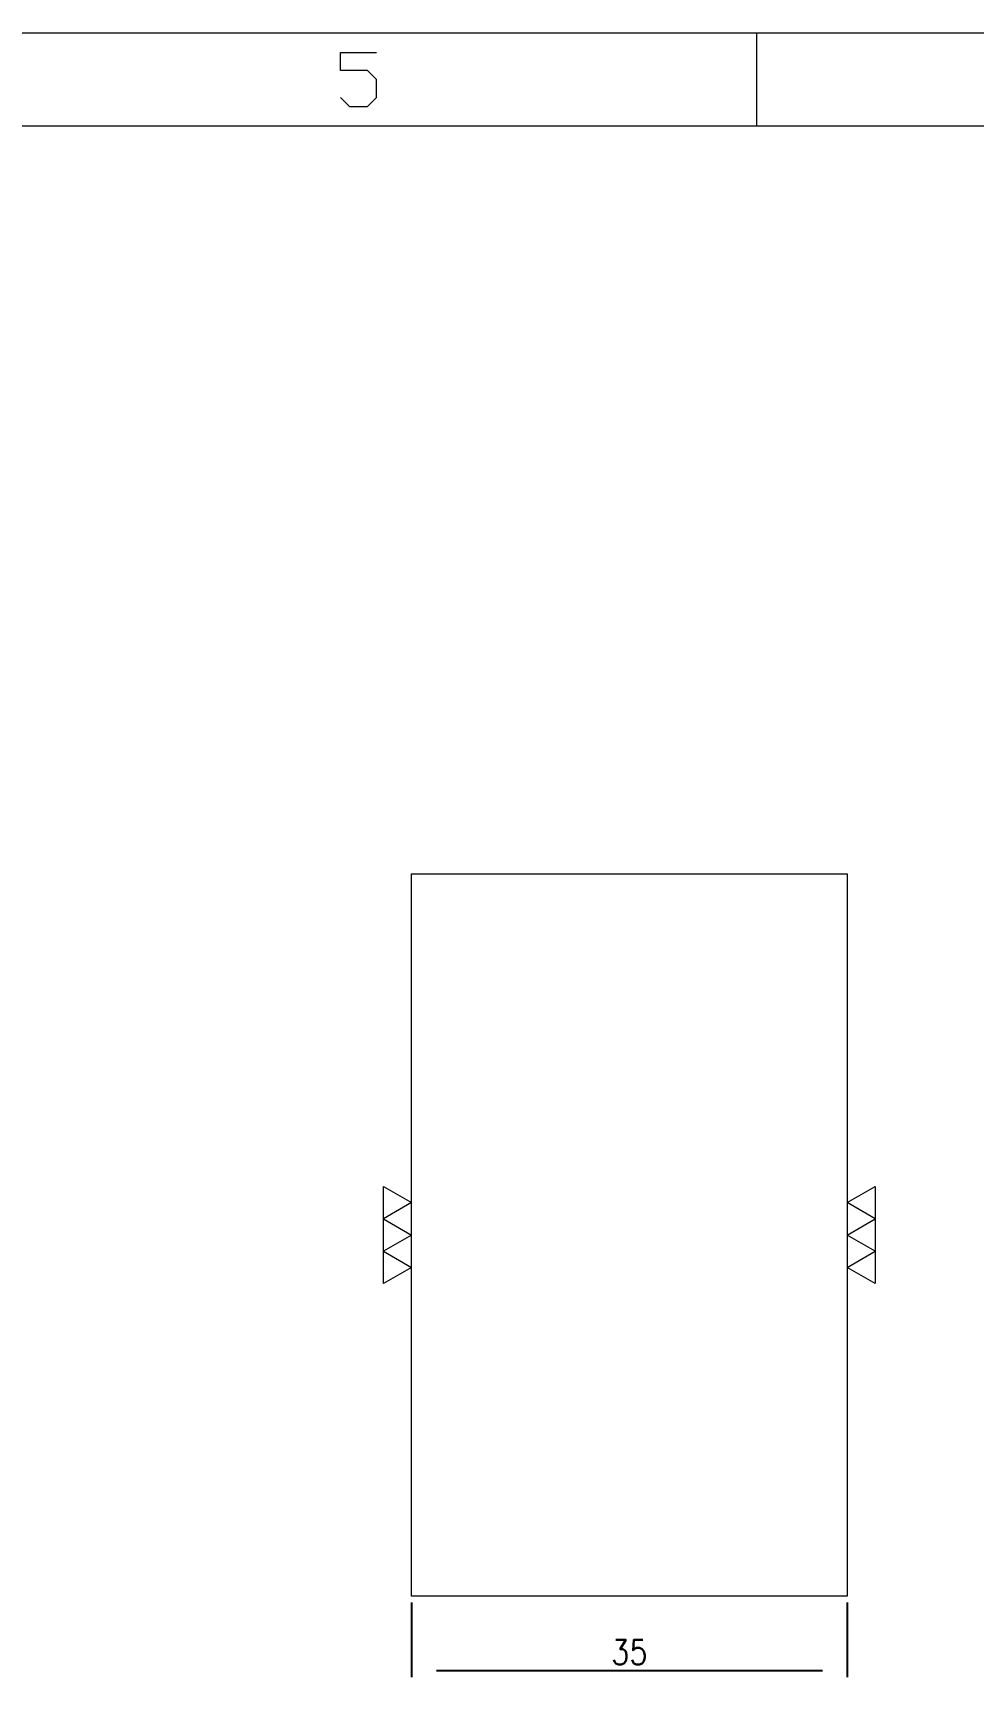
# Model space of a CAD drawing. Header units: millimetres. Extents: x 88508 to 142116, y -5268 to 20283.
# Drawn here: x 101746.9 to 101822.4, y 784.4 to 916.5 of the extents above; entities that cross this region are included whole.
import ezdxf
from ezdxf.enums import TextEntityAlignment as Align

# ---------------------------------------------------------------- set-up
doc = ezdxf.new("R2010")
doc.units = ezdxf.units.MM
doc.layers.add('DIM', color=4, linetype='Continuous')
doc.layers.add('TEXT', color=4, linetype='Continuous')
doc.styles.add('GBENOR_', font='gbenor.shx', dxfattribs={"bigfont": 'gbcbig'})
doc.styles.get("Standard").update_dxf_attribs({"font": 'txt.shx', "width": 0.85, "bigfont": 'ctxt.shx'})
doc.styles.add('TXT', font='txt.shx', dxfattribs={"width": 0.8, "bigfont": 'ctxt.shx'})
doc.dimstyles.new('T-2-WX', dxfattribs={"dimtxt": 2, "dimasz": 2, "dimexe": 0.5, "dimexo": 0.5, "dimgap": 0.5, "dimtad": 1, "dimtxsty": 'Standard', "dimblk": 'OPEN30', "dimcen": 0, "dimazin": 3, "dimtfac": 1, "dimtmove": 0, "dimatfit": 3, "dimldrblk": 'OPEN30', "dimlwd": -1, "dimlwe": -1})

# ---------------------------------------------------------------- blocks, each defined once
blk = doc.blocks.new('*D7681')
at = {"layer": 'Defpoints', "color": 0}
for p in [(101777.33, 790.94), (101812.33, 790.94), (101777.33, 784.94)]:
    blk.add_point(p, dxfattribs=at)
at = {"layer": 'DIM', "color": 0}
for p, q in [((101777.33, 790.44), (101777.33, 784.44)), ((101812.33, 790.44), (101812.33, 784.44)), ((101810.33, 784.94), (101779.33, 784.94))]:
    blk.add_line(p, q, dxfattribs=at)
at = {"layer": 'DIM', "color": 0, "lineweight": 5, "insert": (101794.83, 786.44), "char_height": 2, "attachment_point": 5}
blk.add_mtext('35', dxfattribs=at)
blk = doc.blocks.new('_Open30')
blk = doc.blocks.new('U40')
at = {"color": 254, "lineweight": 18}
for p, q in [((0, 1783.49), (2530.21, 1783.49)), ((1589.1, 1783.49), (1589.1, 1746.46)), ((37.03, 1746.46), (2493.18, 1746.46))]:
    blk.add_line(p, q, dxfattribs=at)
at = {"color": 92, "lineweight": 18}
blk.add_lwpolyline([(1423.4, 1757.73), (1427, 1754.13), (1434.19, 1754.13), (1437.79, 1757.73), (1437.79, 1764.93), (1434.19, 1768.53), (1423.4, 1768.53), (1423.4, 1775.73), (1437.79, 1775.73)], dxfattribs=at)
at = {"lineweight": 18, "style": 'GBENOR_'}
blk.add_attdef('文档路径', (2125.95, 386.89), '', height=17.76, dxfattribs=at)
at = {"lineweight": 20, "style": 'TXT'}
for tag, height, p in [('18-**-**', 16.35, (1866.64, 256.17)), ('客户名称', 16.13, (1741.09, 133.98, 0)), ('料厚:', 16.13, (1741.26, 93.16, 0))]:
    blk.add_attdef(tag, text='', height=height, dxfattribs=at).set_placement(p, align=Align.MIDDLE)
for tag, p, height, width in [('3', (2234.72, 206.9), 15.83, 0.7), ('4', (2234.72, 167.41), 15.83, 0.7), ('核准日期', (2041.07, 124.18, 0), 16.13, 0.68), ('设计日期', (2041.07, 84.45, 0), 16.13, 0.68), ('1', (2251.89, 85.86), 14.61, 0.7), ('绘图日期', (2040.91, 46.43, 0), 16.13, 0.68), ('2', (2234.96, 49.23), 14.61, 0.7)]:
    blk.add_attdef(tag, p, '', height=height, dxfattribs=dict(at, width=width))
for tag, p, height in [('88888', (1850.91, 207.46), 14.86), ('材质:', (1691.18, 167.99, 0), 16.13), ('核准', (1869.36, 127.52, 0), 16.13), ('设计', (1868.77, 88.3, 0), 16.13), ('绘图', (1868.24, 49.08, 0), 16.13)]:
    blk.add_attdef(tag, p, '', height=height, dxfattribs=at)

msp = doc.modelspace()

# ---------------------------------------------------------------- linework, layer by layer
at = {"layer": 'TEXT', "color": 2, "lineweight": 5}
msp.add_lwpolyline([(101777.33, 848.935), (101812.33, 848.935), (101812.33, 790.935), (101777.33, 790.935)], close=True, dxfattribs=at)
at = {"layer": 'TEXT', "lineweight": 5}
for points in [[(101775.08, 823.832), (101777.33, 822.533), (101775.08, 821.234), (101777.33, 819.935), (101775.08, 818.636), (101777.33, 817.337), (101775.08, 816.038), (101775.08, 823.832)], [(101814.58, 816.038), (101812.33, 817.337), (101814.58, 818.636), (101812.33, 819.935), (101814.58, 821.234), (101812.33, 822.533), (101814.58, 823.832), (101814.58, 816.038)]]:
    msp.add_lwpolyline(points, close=True, dxfattribs=at)

# ---------------------------------------------------------------- block references
at = {"lineweight": 5, "ltscale": 3, "xscale": 0.201715171644512, "yscale": 0.201715171644512, "zscale": 0.201715171644512}
msp.add_blockref('U40', (101484.501, 556.708), dxfattribs=at)

# ---------------------------------------------------------------- dimensions: what is measured, and where the dimension line sits
at = {"layer": 'DIM', "lineweight": 5}
dim = msp.add_linear_dim(base=(101777.33, 784.935), p1=(101812.33, 790.935), p2=(101777.33, 790.935), dimstyle='T-2-WX', dxfattribs=at)
dim.commit()
dim.dimension.update_dxf_attribs({"geometry": '*D7681', "text_midpoint": (101794.83, 786.435)})

doc.saveas('drawing.dxf')
